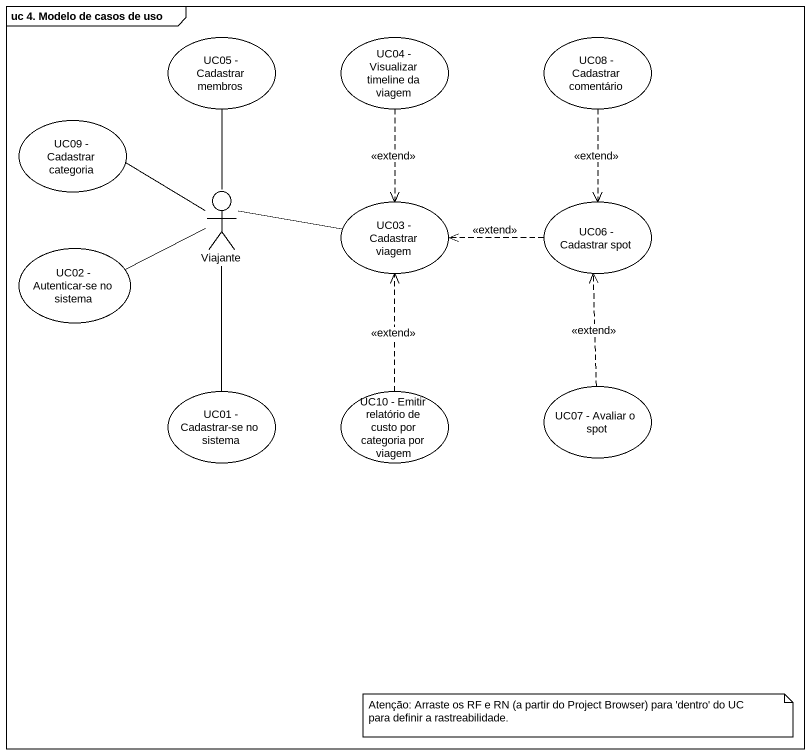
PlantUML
@startuml
mainframe uc 4. Modelo de casos de uso
usecase "UC05 - Cadastrar membros" as UC05_Cadastrar_membros
usecase "UC04 - Visualizar timeline da viagem" as UC04_Visualizar_timeline_da
usecase "UC08 - Cadastrar comentário" as UC08_Cadastrar_comentário
usecase "UC09 - Cadastrar categoria" as UC09_Cadastrar_categoria
actor Viajante
usecase "UC03 - Cadastrar viagem" as UC03_Cadastrar_viagem
usecase "UC06 - Cadastrar spot" as UC06_Cadastrar_spot
usecase "UC02 - Autenticar-se no sistema" as UC02_Autenticar_se_no
usecase "UC01 - Cadastrar-se no sistema" as UC01_Cadastrar_se_no_sistema
usecase "UC10 - Emitir relatório de custo por categoria por viagem" as UC10_Emitir_relatório_de
usecase "UC07 - Avaliar o spot" as UC07_Avaliar_o_spot
UC05_Cadastrar_membros -- Viajante
UC04_Visualizar_timeline_da ..> UC03_Cadastrar_viagem : <<extend>>
UC08_Cadastrar_comentário ..> UC06_Cadastrar_spot : <<extend>>
Viajante -left- UC09_Cadastrar_categoria
Viajante -right- UC03_Cadastrar_viagem
UC06_Cadastrar_spot .left.> UC03_Cadastrar_viagem : <<extend>>
UC02_Autenticar_se_no -right- Viajante
UC01_Cadastrar_se_no_sistema -up- Viajante
UC10_Emitir_relatório_de .up.> UC03_Cadastrar_viagem : <<extend>>
UC07_Avaliar_o_spot .up.> UC06_Cadastrar_spot : <<extend>>
note as N1
  Atenção: Arraste os RF e RN (a partir do Project Browser) para 'dentro' do UC para definir a rastreabilidade.
end note
@enduml
